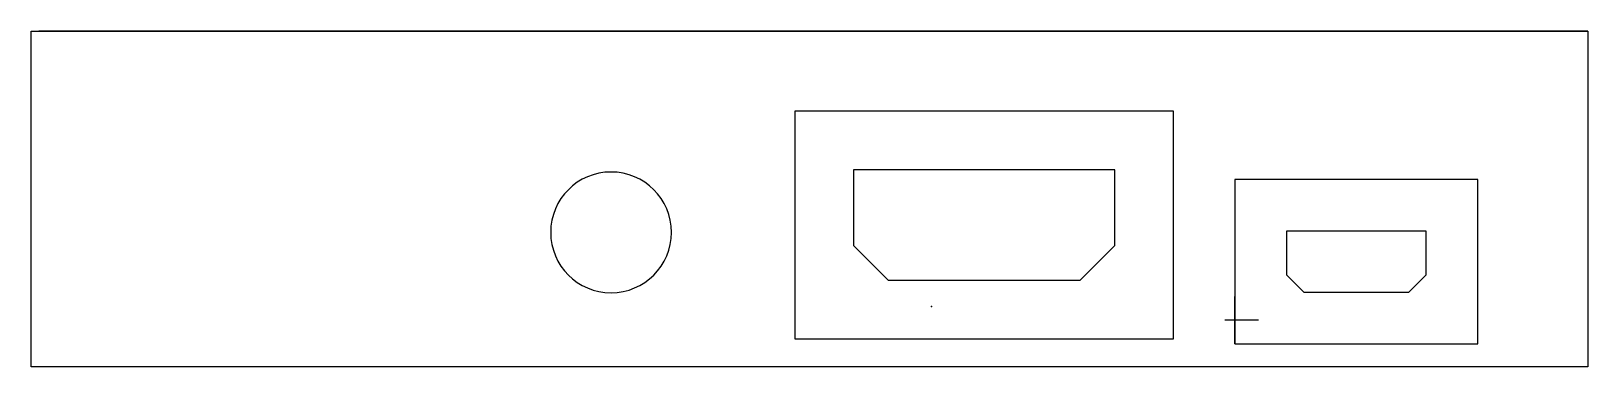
# Model space of a CAD drawing. Header units: centimetres. Extents: x -5.22 to 3.81, y -0.35 to 1.6.
import ezdxf

# ---------------------------------------------------------------- set-up
doc = ezdxf.new("R2010")
doc.units = ezdxf.units.CM
doc.header["$MEASUREMENT"] = 0
doc.layers.add('Pi Case _ Open Ports v1_Sketch56', color=7, linetype='Continuous')
doc.layers.add('Pi Case _ Open Ports v1_Sketch57', color=7, linetype='Continuous')

msp = doc.modelspace()

# ---------------------------------------------------------------- linework, layer by layer
at = {"layer": 'Pi Case _ Open Ports v1_Sketch56'}
for p, q in [((-4.995, 1.597, -3.685), (-5.175, 1.597, -3.685)), ((-5.175, 1.597, -4.185), (3.805, 1.597, -4.185)), ((-5.175, 1.597, -3.685), (-5.175, 1.597, -4.185)), ((-4.995, 1.597, -3.915), (-4.995, 1.597, -3.685)), ((-3, 1.597, -3.915), (-4.995, 1.597, -3.915)), ((3.507, 1.597, 1.687), (-3, 1.597, 1.687)), ((-3, 1.597, 1.687), (-3, 1.597, -3.915)), ((-3, 1.597, 1.687), (-2.996, 1.597, 1.687)), ((-2.996, 1.597, 1.687), (-2.647, 1.597, 1.687)), ((3.507, 1.597, 1.709), (3.162, 1.597, 1.709)), ((3.487, 1.597, -3.95), (3.487, 1.597, 1.665)), ((3.605, 1.597, -3.95), (3.487, 1.597, -3.95)), ((3.487, 1.597, 1.665), (3.605, 1.597, 1.665)), ((3.507, 1.597, 1.687), (3.507, 1.597, 1.709)), ((3.507, 1.597, 1.845), (3.507, 1.597, 1.687)), ((3.805, 1.597, 1.845), (3.507, 1.597, 1.845)), ((3.605, 1.597, 1.665), (3.605, 1.597, -3.95)), ((3.805, 1.597, -4.185), (3.805, 1.597, 1.845))]:
    msp.add_line(p, q, dxfattribs=at)
at = {"layer": 'Pi Case _ Open Ports v1_Sketch56', "extrusion": (-1.22465e-16, -1, 0)}
for centre, radius in [((-2.682, -3.582, -1.597), 0.29), ((-2.647, 1.314, -1.597), 0.29), ((-2.682, -3.582, -1.597), 0.13), ((-2.647, 1.314, -1.597), 0.13), ((3.142, -3.587, -1.597), 0.29), ((3.162, 1.334, -1.597), 0.29), ((3.142, -3.587, -1.597), 0.13), ((3.162, 1.334, -1.597), 0.13)]:
    msp.add_circle(centre, radius, dxfattribs=at)
at = {"layer": 'Pi Case _ Open Ports v1_Sketch56'}
msp.add_point((0, 1.597), dxfattribs=at)
at = {"layer": 'Pi Case _ Open Ports v1_Sketch57'}
for p, q in [((-5.22, 1.597, -4.205), (3.805, 1.597, -4.205)), ((-5.22, -0.35, -4.205), (-5.22, 1.597, -4.205)), ((3.805, 1.597, -4.205), (3.805, -0.35, -4.205)), ((1.402, 1.132, -4.205), (-0.792, 1.132, -4.205)), ((-0.792, 1.132, -4.205), (-0.792, -0.187, -4.205)), ((1.402, -0.187, -4.205), (1.402, 1.132, -4.205)), ((-0.452, 0.792, -4.205), (-0.452, 0.353, -4.205)), ((1.062, 0.792, -4.205), (-0.452, 0.792, -4.205)), ((1.062, 0.353, -4.205), (1.062, 0.792, -4.205)), ((3.167, 0.737, -4.205), (1.758, 0.737, -4.205)), ((1.758, 0.737, -4.205), (1.758, -0.217, -4.205)), ((3.167, -0.217, -4.205), (3.167, 0.737, -4.205)), ((2.867, 0.437, -4.205), (2.058, 0.437, -4.205)), ((2.058, 0.437, -4.205), (2.058, 0.183, -4.205)), ((2.867, 0.183, -4.205), (2.867, 0.437, -4.205)), ((-0.452, 0.353, -4.205), (-0.252, 0.153, -4.205)), ((0.862, 0.153, -4.205), (1.062, 0.353, -4.205)), ((2.058, 0.183, -4.205), (2.158, 0.083, -4.205)), ((2.767, 0.083, -4.205), (2.867, 0.183, -4.205)), ((-0.252, 0.153, -4.205), (0.862, 0.153, -4.205)), ((1.758, -0.217, -4.205), (1.758, 0.0587, -4.205)), ((2.158, 0.083, -4.205), (2.767, 0.083, -4.205)), ((1.8959, -0.0791, -4.205), (1.7009, -0.0791, -4.205)), ((1.8959, -0.0791, -4.205), (1.7009, -0.0791, -4.205)), ((-0.792, -0.187, -4.205), (1.402, -0.187, -4.205)), ((1.758, -0.217, -4.205), (3.167, -0.217, -4.205)), ((3.805, -0.35, -4.205), (-5.22, -0.35, -4.205))]:
    msp.add_line(p, q, dxfattribs=at)
at = {"layer": 'Pi Case _ Open Ports v1_Sketch57', "extrusion": (0, 0, -1)}
msp.add_circle((1.858, 0.43, 4.205), 0.35, dxfattribs=at)
at = {"layer": 'Pi Case _ Open Ports v1_Sketch57'}
msp.add_point((0, 0, -4.205), dxfattribs=at)

doc.saveas('drawing.dxf')
